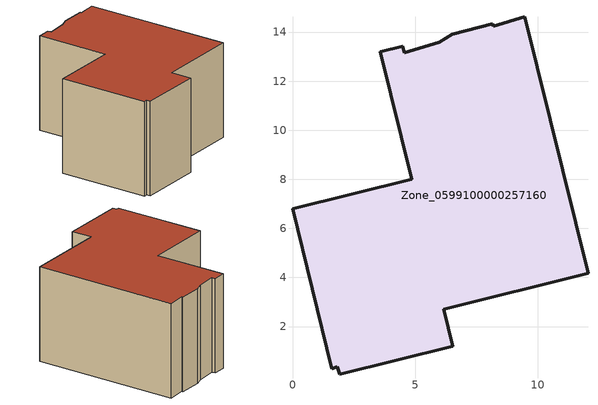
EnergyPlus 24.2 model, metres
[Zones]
Zone_0599100000257160
 floor ground (C_G): 9.46,14.62 12.04,4.17 6.16,2.71 6.53,1.2 1.92,0.06 1.83,0.35 1.61,0.29 0,6.8 4.85,8 3.57,13.19 4.49,13.42 4.55,13.16 5.99,13.59 6.5,13.92 8.17,14.33 8.19,14.24 z0
 wall outside (C_F): 6.5,13.92 5.99,13.59 4.55,13.16 4.49,13.42 3.57,13.19 4.85,8 0,6.8 1.61,0.29 1.83,0.35 1.92,0.06 6.53,1.2 6.16,2.71 12.04,4.17 9.46,14.62 8.19,14.24 8.17,14.33 6.5,13.92 z0:6.93
 roof outside (C_R): 8.17,14.33 6.5,13.92 5.99,13.59 4.55,13.16 4.49,13.42 3.57,13.19 4.85,8 0,6.8 1.61,0.29 1.83,0.35 1.92,0.06 6.53,1.2 6.16,2.71 12.04,4.17 9.46,14.62 8.19,14.24 z6.93
[BUILDING]
Pand.0599100000257160: North Axis=0; Terrain=City; Loads Convergence Tolerance Value=0.04; Temperature Convergence Tolerance Value=0.4; Solar Distribution=FullExterior; Maximum Number of Warmup Days=25; Minimum Number of Warmup Days=1
[Site:Location]
Rotterdam.The.Hague.AP_ZH_NLD Design_Conditions: Latitude=51.96; Longitude=4.45; Time Zone=1; Elevation=-4.5
[SITE:GROUNDTEMPERATURE:BUILDINGSURFACE]
18, 18, 18, 18, 18, 18, 18, 18, 18, 18, 18, 18
[MATERIAL] Thermal Absorptance=0.9; Solar Absorptance=0.7; Visible Absorptance=0.7
Name | Roughness | Thickness | Conductivity | Density | Specific Heat
G.D.1965 | MediumSmooth | 0.15 | 1 | 540 | 1210
F.D.1965 | Rough | 0.3 | 0.857143 | 1920 | 840
R.D.1965 | MediumRough | 0.2 | 0.08 | 1500 | 1000
[CONSTRUCTION]
C_G: G.D.1965
C_F: F.D.1965
C_R: R.D.1965
[ZONE]
Zone_0599100000257160: Type=1; Multiplier=1; Ceiling Height=Autocalculate; Volume=Autocalculate; Floor Area=autocalculate; Part of Total Floor Area=Yes
[ZONEINFILTRATION:DESIGNFLOWRATE]
Infil_Zone_0599100000257160: Zone or ZoneList or Space or SpaceList=Zone_0599100000257160; Schedule=AlwaysOn; Design Flow Rate Calculation Method=Flow/Area; Flow Rate per Floor Area=0.0042; Constant Term Coefficient=1; Temperature Term Coefficient=0; Velocity Term Coefficient=0; Velocity Squared Term Coefficient=0
[HVACTEMPLATE:ZONE:IDEALLOADSAIRSYSTEM]
Zone_0599100000257160: Maximum Heating Supply Air Temperature=50; Minimum Cooling Supply Air Temperature=13; Maximum Heating Supply Air Humidity Ratio=0.0156; Minimum Cooling Supply Air Humidity Ratio=0.0077; Heating Limit=NoLimit; Cooling Limit=NoLimit; Dehumidification Control Type=ConstantSensibleHeatRatio; Cooling Sensible Heat Ratio=0.7; Dehumidification Setpoint=60; Humidification Control Type=None; Humidification Setpoint=30; Outdoor Air Method=None; Outdoor Air Flow Rate per Person=0.00944; Outdoor Air Flow Rate per Zone Floor Area=0; Outdoor Air Flow Rate per Zone=0; Demand Controlled Ventilation Type=None; Outdoor Air Economizer Type=NoEconomizer; Heat Recovery Type=None; Sensible Heat Recovery Effectiveness=0.7; Latent Heat Recovery Effectiveness=0.65
[ZONECONTROL:THERMOSTAT]
ThermostatControl_Zone_0599100000257160: Zone or ZoneList=Zone_0599100000257160; Control Type Schedule=DualSetpointControlType; Control 1=Thermostat_Zone_0599100000257160; Temperature Difference Between Cutout And Setpoint=0
[THERMOSTATSETPOINT:DUALSETPOINT]
Thermostat_Zone_0599100000257160: Heating Setpoint Temperature Schedule=HeatingSetpoint_Zone_0599100000257160; Cooling Setpoint Temperature Schedule=CoolingSetpoint_Zone_0599100000257160
[SCHEDULE:COMPACT]
HeatingSetpoint_Zone_0599100000257160: Through: 12/31, For: AllDays, Until: 24:00, 21
CoolingSetpoint_Zone_0599100000257160: Through: 12/31, For: AllDays, Until: 24:00, 24
DualSetpointControlType: Through: 12/31, For: AllDays, Until: 24:00, 4
AlwaysOn: Through: 12/31, For: AllDays, Until: 24:00, 1
